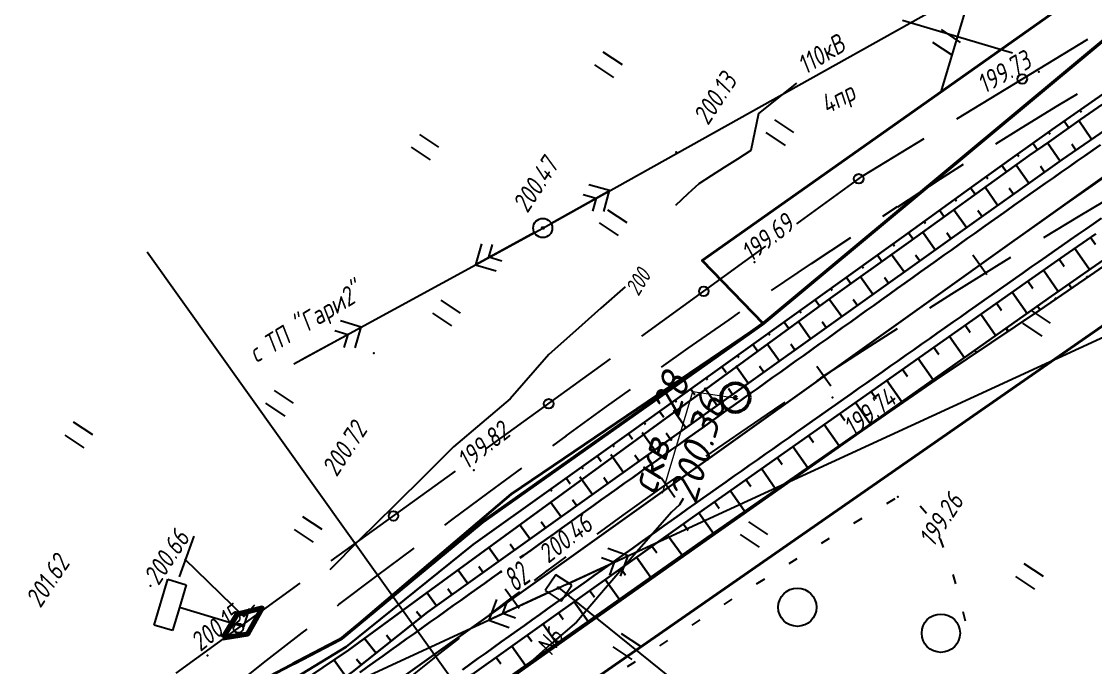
# Paper-space layout 'Лист1' of a CAD drawing. Header units: millimetres. Extents: x -631 to 409, y -3 to 286.
# Drawn here: x -573.6 to -461.5, y 55.8 to 123.3 of the extents above; entities that cross this region are included whole.
import ezdxf

# ---------------------------------------------------------------- set-up
doc = ezdxf.new("R2010")
doc.units = ezdxf.units.MM
doc.linetypes.add('CONTI', pattern=[0])
for name, color, linetype, lineweight in [('10', 1, 'Continuous', 35), ('геология', 7, 'Continuous', 20), ('КОПИЯ_ОСЬ_13_ОТКОСЫ', 7, 'Continuous', 30), ('КОПИЯ_ОСЬ_ГРАНИЦЫ_ПОЛОС', 7, 'Continuous', 30), ('ОСЬ_ВЕРХ_ПОКРЫТИЯ_ГРАНИЦЫ_ПОЛОС', 7, 'Continuous', 30), ('ОСЬ_ВЕРХ_ПОКРЫТИЯ_ОСЬ', 1, 'Continuous', 30)]:
    doc.layers.add(name, color=color, linetype=linetype, lineweight=lineweight)
for name, color, linetype in [('_Ростелеком', 6, 'Continuous'), ('GOR_BDEFAULT', 212, 'CONTI'), ('NAD_MDEFAULT', 7, 'CONTI'), ('PI_OTDEFAULT', 172, 'CONTI'), ('PI_TTDEFAULT', 5, 'CONTI'), ('PLN_O', 7, 'CONTI'), ('SETKR', 2, 'CONTI'), ('SIT_LDEFAULT', 7, 'CONTI'), ('USLZNDEFAULT', 7, 'CONTI'), ('ZAPSKDEFAULT', 7, 'CONTI'), ('КОПИЯ_ОСЬ_ТАНГЕНСЫ', 1, 'Continuous'), ('ОСЬ_ВЕРХ_ПОКРЫТИЯ_ПИКЕТЫ', 1, 'Continuous')]:
    doc.layers.add(name, color=color, linetype=linetype)
doc.styles.add('eskd', font='isocpeur.ttf', dxfattribs={"width": 1.2, "height": 2})
doc.styles.add('SHRFT', font='isocpeui.ttf')
doc.styles.get("Standard").update_dxf_attribs({"font": 'isocpeui.ttf'})
doc.styles.add('ГОСТ', font='isocpeur.ttf', dxfattribs={"height": 4})
doc.linetypes.add('Связь', pattern='A,12.5,[130,ltypeshp.shx,S=1,R=-30,X=0,Y=0.9],1,[130,ltypeshp.shx,S=1,R=-30,X=0,Y=0.9],1,[130,ltypeshp.shx,S=1,R=-30,X=0,Y=0.9],4.5', length=19)

# ---------------------------------------------------------------- blocks, each defined once
blk = doc.blocks.new('BL_333')
at = {"color": 0}
for p, q in [((0, -6), (0, 6)), ((-6, 0), (6, 0))]:
    blk.add_line(p, q, dxfattribs=at)
blk = doc.blocks.new('BL_2011')
at = {"color": 0}
for p, q in [((0, 0), (0, 2.4)), ((1.6, 0), (1.6, 2.4))]:
    blk.add_line(p, q, dxfattribs=at)
blk = doc.blocks.new('BL_2010')
at = {"color": 0}
for centre, radius in [((0, 5.78), 0.4), ((0, 3.46), 0.6), ((0, 3.46), 0.3), ((0, 0), 0.8), ((-3.46, -1.74), 0.6), ((-3.46, -1.74), 0.3), ((3.46, -1.74), 0.6), ((3.46, -1.74), 0.3), ((-5.78, -2.88), 0.4), ((5.78, -2.88), 0.4)]:
    blk.add_circle(centre, radius, dxfattribs=at)
blk = doc.blocks.new('BL_27')
at = {"color": 0}
for p, q in [((1, 1), (-1, 1)), ((-1, 1), (-1, -1)), ((1, -1), (1, 1)), ((-1, -1), (1, -1))]:
    blk.add_line(p, q, dxfattribs=at)
blk.add_circle((0, 0), 0.1, dxfattribs=at)
blk = doc.blocks.new('BL_26')
at = {"color": 0}
for radius in [1, 0.1]:
    blk.add_circle((0, 0), radius, dxfattribs=at)
blk = doc.blocks.new('BL_2004')
at = {"color": 0}
blk.add_circle((0, 0), 2, dxfattribs=at)
blk = doc.blocks.new('BL_13')
at = {"color": 0}
for p, q in [((-2.5, 7), (-2.5, 9)), ((-2.5, 9), (2.5, 9)), ((2.5, 9), (2.5, 7)), ((0, 7), (-2.5, 7)), ((0, 0), (0, 7)), ((2.5, 7), (0, 7)), ((2, 0), (0, 0))]:
    blk.add_line(p, q, dxfattribs=at)

psp = doc.layouts.new('Лист1')

# ---------------------------------------------------------------- linework, layer by layer
at = {"ltscale": 7}
psp.add_lwpolyline([(-504.38, 20.56), (-560.51, 99.21)], dxfattribs=at)
at = {"linetype": 'Continuous'}
psp.add_lwpolyline([(-500.03, 27.17), (-490.11, 42.11), (-517.47, 64.17)], dxfattribs=at)
at = {"layer": '10'}
for points in [[(-92.37, 258.43), (-170.38, 249.03), (-226.68, 234.41), (-242.31, 227.91), (-240.32, 222.54), (-285.42, 203.07), (-319.07, 188.56), (-323.09, 192.71), (-345.73, 183.06), (-454.27, 132.44), (-502.54, 98.35), (-496.17, 91.76), (-522.51, 73.93), (-531.79, 66.03), (-540.25, 58.84), (-582.85, 36.58), (-595.47, 25.73), (-599.68, 15.14)], [(358.59, 198.79), (260.03, 220.95), (172.12, 231.93), (84.45, 235.37), (-3.92, 238.51), (-96.69, 237.8), (-169.26, 228.22), (-179.86, 225.38), (-179.86, 225.38), (-219.76, 204.92), (-333.48, 155.76), (-439.31, 106.41), (-511.15, 56.46), (-555.55, 25.63), (-567.6, 12.84)], [(-567.6, 12.84), (-555.55, 25.63), (-511.15, 56.46), (-439.31, 106.41), (-333.48, 155.76), (-219.76, 204.92), (-179.86, 225.38), (-179.86, 225.38), (-169.26, 228.22), (-96.69, 237.8), (-3.92, 238.51), (84.45, 235.37), (172.12, 231.93), (260.03, 220.95), (358.59, 198.79)], [(-599.68, 15.14), (-595.47, 25.73), (-582.85, 36.58), (-540.25, 58.84), (-531.79, 66.03), (-522.51, 73.93), (-496.17, 91.76), (-502.54, 98.35), (-454.27, 132.44), (-345.73, 183.06)]]:
    psp.add_lwpolyline(points, dxfattribs=at)
at = {"layer": '_Ростелеком', "color": 5, "linetype": 'Связь', "const_width": 0.35}
psp.add_lwpolyline([(-104.02, 254.56), (-126.94, 251.99), (-153.92, 247.62), (-162.7, 246.06), (-198.28, 238.08), (-198.28, 238.08), (-240.32, 222.54), (-281.7, 204.68), (-319.07, 188.56), (-367.97, 169.88), (-391.2, 158.85), (-418.54, 146.96), (-437.37, 136.31), (-458.85, 122.81), (-496.17, 91.76), (-525.48, 71.05), (-540.25, 58.84)], dxfattribs=at)
at = {"layer": '_Ростелеком', "ltscale": 0.25}
for points in [[(-557.14, 65.33), (-555.61, 69.55)], [(-556.63, 67.18), (-550.42, 61.16), (-549.27, 62.4)]]:
    psp.add_lwpolyline(points, dxfattribs=at)
at = {"layer": '_Ростелеком', "color": 5, "linetype": 'ByBlock', "lineweight": 100, "ltscale": 0.25}
psp.add_lwpolyline([(-552.6, 58.95), (-550, 59.35), (-548.49, 62.03), (-551.15, 61.39), (-552.6, 58.95)], dxfattribs=at)
at = {"layer": '_Ростелеком', "color": 5, "linetype": 'Связь'}
psp.add_lwpolyline([(-540.25, 58.84, 0.35, 0.35, 0), (-545.25, 56.23, 0, 0, 0), (-550.7, 60.18, 0, 0, 0)], format="xyseb", dxfattribs=at)
at = {"layer": 'GOR_BDEFAULT', "color": 212, "elevation": 200, "flags": 128}
for points in [[(-492.68, 116.84), (-496.65, 113.7), (-497.45, 109.81), (-498.87, 108.92), (-500.26, 108.03), (-501.62, 107.17), (-502.9, 106.34), (-504.06, 105.29), (-505.34, 104.07)], [(-510.58, 95.6), (-513.12, 93.37), (-515.78, 90.99), (-518.57, 88.51), (-522.61, 83.88), (-525.55, 81.38), (-528.51, 78.9), (-531.4, 75.99), (-534.67, 72.77), (-538.37, 69.14), (-541.45, 66.05)], [(-504.55, 73.48), (-504.91, 72.82), (-505.75, 72.06), (-509.86, 67.37), (-513.08, 63.64), (-515.67, 60.57), (-518.28, 58.35), (-520.8, 56.13), (-523.19, 53.94), (-525.49, 51.84)]]:
    psp.add_lwpolyline(points, dxfattribs=at)
at = {"layer": 'PI_TTDEFAULT', "color": 5}
for p in [(-467.4, 118.05, 199.73), (-505.25, 109.65, 200.12), (-519.2, 101.73, 200.47), (-497.07, 98.15, 199.69), (-536.83, 88.65, 200.72), (-488.93, 84.03, 199.74), (-526.41, 76.44, 199.82), (-482.12, 73.65, 199.26), (-518.77, 65.93, 200.46), (-560.17, 64.38, 200.66), (-554.21, 57.1, 200.15)]:
    psp.add_point(p, dxfattribs=at)
at = {"layer": 'PLN_O'}
for p, q in [((-475.96, 113.14), (-462.28, 121.44)), ((-485.77, 107.18), (-479.38, 111.06)), ((-492.67, 102.18), (-485.77, 107.18)), ((-508.85, 90.43), (-495.9, 99.83)), ((-525.07, 78.7), (-512.11, 88.07)), ((-541.28, 66.99), (-528.31, 76.36)), ((-557.49, 55.27), (-544.52, 64.64))]:
    psp.add_line(p, q, dxfattribs=at)
for centre in [(-469.12, 117.29), (-486.2, 106.87), (-502.38, 95.12), (-518.58, 83.38), (-534.79, 71.67), (-551, 59.95)]:
    psp.add_circle(centre, 0.5, dxfattribs=at)
at = {"layer": 'SIT_LDEFAULT', "color": 7}
for p, q in [((-519.2, 101.73), (-344.54, 199.24)), ((-465.4, 114.52), (-463.36, 115.74)), ((-469.19, 112.2), (-465.4, 114.52)), ((-471.88, 110.52), (-469.19, 112.2)), ((-477.65, 106.85), (-475.26, 108.38)), ((-482.13, 103.95), (-477.65, 106.85)), ((-518.32, 102.22), (-512.22, 105.63)), ((-512.22, 105.63), (-514.39, 106.25)), ((-512.83, 103.46), (-512.22, 105.63)), ((-514.97, 105.24), (-513.62, 104.86)), ((-513.62, 104.86), (-514, 103.49)), ((-459.4, 105.18), (-463.11, 102.99)), ((-483.67, 102.96), (-482.14, 103.96)), ((-463.11, 102.99), (-466.91, 100.71)), ((-545.19, 87.56), (-519.2, 101.73)), ((-520.07, 101.25), (-526.23, 97.9)), ((-525.59, 100.08), (-526.23, 97.9)), ((-524.82, 98.67), (-524.43, 100.02)), ((-491.13, 98.01), (-487.01, 100.75)), ((-526.23, 97.9), (-524.06, 97.26)), ((-523.47, 98.27), (-524.82, 98.67)), ((-495.31, 95.19), (-491.13, 98.01)), ((-471.81, 97.73), (-476.5, 94.81)), ((-470.33, 98.64), (-471.82, 97.74)), ((-476.5, 94.81), (-478.82, 93.35)), ((-517.55, 64.15), (-453.29, 93.74)), ((-538.16, 91.39), (-540.33, 92.03)), ((-504.01, 89.17), (-499.72, 92.16)), ((-499.72, 92.16), (-498.61, 92.93)), ((-544.31, 88.04), (-538.16, 91.39)), ((-540.92, 91.03), (-539.57, 90.62)), ((-538.8, 89.22), (-538.16, 91.39)), ((-482.2, 91.21), (-485.84, 88.88)), ((-539.57, 90.62), (-539.96, 89.27)), ((-506.81, 87.19), (-504.01, 89.17)), ((-485.84, 88.88), (-490.18, 86.04)), ((-490.18, 86.04), (-490.59, 85.77)), ((-512.55, 83.08), (-510.05, 84.87)), ((-516.74, 80.05), (-512.55, 83.08)), ((-494.35, 83.26), (-498.51, 80.43)), ((-493.91, 83.54), (-494.34, 83.26)), ((-518.16, 79), (-516.73, 80.03)), ((-498.51, 80.43), (-502.17, 77.9)), ((-524.79, 74.15), (-521.39, 76.64)), ((-505.43, 75.59), (-506.78, 74.65)), ((-528.69, 71.26), (-524.79, 74.15)), ((-506.78, 74.65), (-510.85, 71.74)), ((-483.26, 72.98), (-482.4, 73.48)), ((-479.78, 72.71), (-479.12, 71.96)), ((-529.43, 70.71), (-528.69, 71.26)), ((-510.85, 71.74), (-513.56, 69.77)), ((-486.71, 70.93), (-485.85, 71.44)), ((-490.1, 68.83), (-489.25, 69.36)), ((-477.73, 69.31), (-477.62, 69.08)), ((-477.62, 69.08), (-477.37, 68.37)), ((-536.57, 65.37), (-532.64, 68.32)), ((-516.79, 67.39), (-518.77, 65.93)), ((-516.64, 64.56), (-510.28, 67.49)), ((-513.06, 67.32), (-511.73, 66.83)), ((-510.28, 67.49), (-512.41, 68.28)), ((-511.07, 65.37), (-510.28, 67.49)), ((-511.73, 66.83), (-512.23, 65.49)), ((-493.48, 66.7), (-492.63, 67.23)), ((-540.48, 62.41), (-536.57, 65.37)), ((-518.77, 65.93), (-520.1, 64.93)), ((-496.87, 64.57), (-496.02, 65.1)), ((-476.38, 65.54), (-476.1, 64.58)), ((-568.38, 40.76), (-517.55, 64.15)), ((-518.46, 63.73), (-524.82, 60.8)), ((-524.03, 62.93), (-524.82, 60.8)), ((-522.68, 62.98), (-524.76, 61.37)), ((-521.64, 63.76), (-522.68, 62.98)), ((-500.24, 62.42), (-499.4, 62.97)), ((-540.63, 62.3), (-540.48, 62.41)), ((-523.37, 61.48), (-522.88, 62.8)), ((-524.82, 60.8), (-522.7, 60.01)), ((-522.04, 60.99), (-523.37, 61.48)), ((-503.61, 60.26), (-502.77, 60.81)), ((-475.33, 61.69), (-475.15, 61.01)), ((-475.16, 61.01), (-475.09, 60.71)), ((-548.04, 56.57), (-544.31, 59.47)), ((-544.31, 59.47), (-543.81, 59.86)), ((-527.93, 58.91), (-530.56, 56.85)), ((-506.98, 58.11), (-506.14, 58.65)), ((-551.65, 53.73), (-548.04, 56.57)), ((-530.54, 56.84), (-534.42, 53.75)), ((-510.35, 55.95), (-509.51, 56.49))]:
    psp.add_line(p, q, dxfattribs=at)
at = {"layer": 'геология', "color": 1, "linetype": 'Continuous'}
for p, q in [((-506.7, 74.04), (-503.53, 84.67)), ((-503.53, 84.67), (-499.13, 84.01))]:
    psp.add_line(p, q, dxfattribs=at)
at = {"layer": 'геология', "color": 1, "linetype": 'Continuous', "lineweight": 50}
for radius in [1.5, 0.103]:
    psp.add_circle((-499.08, 84.02), radius, dxfattribs=at)
at = {"layer": 'КОПИЯ_ОСЬ_13_ОТКОСЫ'}
for points in [[(-549.47, 52.07), (-539.73, 57.99), (-526.45, 68.7), (-526.45, 68.7), (-509.92, 80.49), (-481.48, 100.89), (-474.17, 106.17), (-470.09, 109.1), (-465.98, 112.02), (-461.85, 114.91), (-458.31, 117.36)], [(-548.91, 51.29), (-539.47, 57.65), (-532.18, 63.01), (-489.14, 94.4), (-481.01, 100.22), (-473.28, 105.78), (-468.38, 109.29), (-466.32, 110.74), (-463.03, 113.06), (-460.79, 114.62)], [(-548.91, 51.28), (-539.47, 57.65), (-532.18, 63.01), (-489.14, 94.4), (-481.01, 100.22), (-473.28, 105.78), (-468.38, 109.29), (-466.32, 110.74), (-463.03, 113.06), (-460.79, 114.62)], [(-539.07, 55.41), (-531.23, 61.62), (-473.18, 103.04), (-468.27, 106.52), (-464.98, 108.83), (-462.1, 110.84), (-455.87, 115.1)], [(-463.1, 114.04), (-462.94, 113.81)], [(-464.74, 112.89), (-464.25, 112.2)], [(-461.87, 110.99), (-463.2, 112.94)], [(-466.37, 111.74), (-466.21, 111.51)], [(-468, 110.58), (-467.52, 109.89)], [(-465.15, 108.71), (-466.49, 110.62)], [(-463.51, 109.85), (-463.95, 110.49)], [(-469.63, 109.42), (-469.47, 109.19)], [(-471.26, 108.25), (-470.77, 107.58)], [(-468.42, 106.41), (-469.76, 108.3)], [(-466.79, 107.56), (-467.23, 108.19)], [(-472.89, 107.09), (-472.72, 106.86)], [(-474.51, 105.92), (-474.02, 105.25)], [(-471.69, 104.1), (-473.01, 105.98)], [(-470.05, 105.26), (-470.5, 105.88)], [(-476.13, 104.75), (-475.97, 104.53)], [(-477.75, 103.58), (-477.27, 102.91)], [(-474.95, 101.78), (-476.27, 103.63)], [(-473.32, 102.94), (-473.76, 103.56)], [(-479.37, 102.41), (-479.21, 102.19)], [(-526.58, 55.11), (-503.54, 71.55), (-468.79, 96), (-464.7, 98.86), (-461.43, 101.13)], [(-481, 101.24), (-480.52, 100.57)], [(-478.2, 99.46), (-479.51, 101.3)], [(-476.58, 100.62), (-477.01, 101.23)], [(-482.62, 100.07), (-482.46, 99.85)], [(-461.99, 100.75), (-461.47, 100.01)], [(-525.15, 53.12), (-502.02, 69.41), (-485.83, 80.65), (-466.4, 94.37), (-461.92, 97.51), (-458.66, 99.77)], [(-525.15, 53.12), (-502.02, 69.41), (-485.83, 80.65), (-466.4, 94.37), (-461.92, 97.51), (-458.66, 99.77)], [(-525.05, 52.97), (-518.5, 57.57), (-502.18, 69.12), (-485.79, 80.58), (-478.14, 85.87), (-477.31, 86.44), (-467.35, 93.11), (-462.02, 96.78), (-458.74, 99.02)], [(-484.24, 98.91), (-483.77, 98.24)], [(-481.46, 97.14), (-482.76, 98.96)], [(-479.83, 98.3), (-480.27, 98.91)], [(-463.63, 99.6), (-462.09, 97.39)], [(-485.87, 97.74), (-485.71, 97.52)], [(-465.27, 98.46), (-464.75, 97.72)], [(-487.49, 96.57), (-487.02, 95.91)], [(-484.72, 94.81), (-486.02, 96.63)], [(-483.09, 95.97), (-483.52, 96.58)], [(-466.91, 97.32), (-465.36, 95.1)], [(-462.32, 96.57), (-462.42, 96.71)], [(-489.12, 95.41), (-488.96, 95.19)], [(-468.55, 96.17), (-468.03, 95.43)], [(-463.97, 95.44), (-464.26, 95.87)], [(-490.74, 94.24), (-490.28, 93.59)], [(-487.97, 92.49), (-489.27, 94.31)], [(-486.34, 93.65), (-486.78, 94.26)], [(-470.18, 95.02), (-468.62, 92.8)], [(-465.62, 94.31), (-465.71, 94.44)], [(-471.82, 93.87), (-471.3, 93.13)], [(-467.26, 93.17), (-467.53, 93.57)], [(-491.23, 90.17), (-492.53, 91.99)], [(-492.37, 93.08), (-492.22, 92.86)], [(-473.46, 92.72), (-471.89, 90.49)], [(-468.92, 92.06), (-469, 92.16)], [(-494, 91.91), (-493.53, 91.27)], [(-489.6, 91.33), (-490.03, 91.93)], [(-475.09, 91.57), (-474.57, 90.82)], [(-470.59, 90.94), (-470.8, 91.26)], [(-495.62, 90.75), (-495.47, 90.54)], [(-476.73, 90.42), (-475.16, 88.18)], [(-472.25, 89.83), (-472.3, 89.91)], [(-497.25, 89.58), (-496.79, 88.95)], [(-494.48, 87.84), (-495.79, 89.67)], [(-492.86, 89), (-493.29, 89.61)], [(-478.36, 89.27), (-477.84, 88.52)], [(-473.91, 88.72), (-474.07, 88.95)], [(-498.87, 88.41), (-498.72, 88.21)], [(-480, 88.12), (-478.42, 85.88)], [(-475.57, 87.6), (-475.6, 87.66)], [(-500.5, 87.25), (-500.05, 86.63)], [(-497.74, 85.52), (-499.04, 87.35)], [(-496.11, 86.68), (-496.55, 87.29)], [(-481.63, 86.96), (-481.11, 86.22)], [(-477.23, 86.49), (-477.34, 86.65)], [(-502.12, 86.08), (-501.98, 85.88)], [(-483.27, 85.81), (-481.69, 83.57)], [(-478.88, 85.36), (-478.91, 85.4)], [(-503.75, 84.92), (-503.31, 84.31)], [(-500.99, 83.19), (-502.3, 85.03)], [(-499.37, 84.36), (-499.8, 84.97)], [(-484.91, 84.66), (-484.38, 83.91)], [(-480.53, 84.22), (-480.61, 84.34)], [(-505.37, 83.75), (-505.23, 83.55)], [(-486.54, 83.51), (-484.96, 81.26)], [(-482.17, 83.08), (-482.19, 83.11)], [(-507, 82.58), (-506.57, 81.99)], [(-504.25, 80.87), (-505.56, 82.71)], [(-502.62, 82.03), (-503.06, 82.65)], [(-488.18, 82.36), (-487.65, 81.62)], [(-483.82, 81.95), (-483.87, 82.03)], [(-508.62, 81.42), (-508.48, 81.23)], [(-489.81, 81.21), (-488.24, 78.98)], [(-485.46, 80.81), (-485.48, 80.83)], [(-510.25, 80.25), (-509.83, 79.67)], [(-507.51, 78.55), (-508.82, 80.39)], [(-505.88, 79.71), (-506.32, 80.32)], [(-491.45, 80.06), (-490.93, 79.32)], [(-487.1, 79.66), (-487.15, 79.73)], [(-511.87, 79.09), (-511.74, 78.9)], [(-493.08, 78.91), (-491.53, 76.69)], [(-488.74, 78.52), (-488.76, 78.55)], [(-513.5, 77.93), (-513.09, 77.35)], [(-510.76, 76.22), (-512.08, 78.07)], [(-509.13, 77.39), (-509.57, 78)], [(-494.72, 77.76), (-494.21, 77.03)], [(-490.38, 77.37), (-490.43, 77.45)], [(-515.13, 76.77), (-514.99, 76.58)], [(-496.36, 76.61), (-494.81, 74.41)], [(-516.76, 75.61), (-516.35, 75.03)], [(-514.02, 73.9), (-515.34, 75.75)], [(-512.39, 75.06), (-512.83, 75.68)], [(-497.99, 75.46), (-497.48, 74.73)], [(-493.66, 75.08), (-493.72, 75.17)], [(-492.02, 76.23), (-492.04, 76.26)], [(-518.39, 74.45), (-518.25, 74.26)], [(-499.63, 74.31), (-498.1, 72.13)], [(-517.27, 71.58), (-518.36, 73.09)], [(-515.65, 72.74), (-516.09, 73.36)], [(-501.26, 73.15), (-500.76, 72.44)], [(-495.3, 73.93), (-495.32, 73.97)], [(-502.9, 72), (-501.38, 69.85)], [(-496.93, 72.79), (-497.01, 72.89)], [(-520.53, 69.25), (-521.59, 70.74)], [(-518.9, 70.42), (-519.35, 71.04)], [(-504.53, 70.85), (-504.02, 70.14)], [(-498.57, 71.64), (-498.6, 71.68)], [(-506.16, 69.68), (-504.64, 67.56)], [(-500.21, 70.5), (-500.29, 70.61)], [(-522.16, 68.09), (-522.6, 68.71)], [(-507.79, 68.52), (-507.29, 67.82)], [(-501.85, 69.35), (-501.88, 69.39)], [(-523.79, 66.93), (-524.82, 68.38)], [(-509.41, 67.36), (-507.91, 65.26)], [(-503.49, 68.2), (-503.57, 68.31)], [(-525.41, 65.77), (-525.86, 66.39)], [(-511.04, 66.2), (-510.55, 65.5)], [(-505.12, 67.04), (-505.15, 67.08)], [(-527.04, 64.61), (-528.05, 66.02)], [(-506.75, 65.88), (-506.84, 66.01)], [(-528.67, 63.45), (-529.12, 64.07)], [(-512.67, 65.04), (-511.18, 62.95)], [(-508.38, 64.73), (-508.41, 64.77)], [(-530.3, 62.28), (-531.29, 63.67)], [(-514.3, 63.88), (-513.81, 63.19)], [(-510.01, 63.57), (-510.11, 63.71)], [(-515.93, 62.71), (-514.45, 60.65)], [(-511.65, 62.42), (-511.68, 62.47)], [(-531.9, 61.09), (-532.38, 61.69)], [(-517.55, 61.55), (-517.07, 60.87)], [(-513.28, 61.26), (-513.38, 61.41)], [(-519.18, 60.39), (-517.72, 58.35)], [(-514.91, 60.11), (-514.95, 60.16)], [(-536.6, 57.36), (-537.8, 58.88)], [(-535.04, 58.6), (-535.52, 59.21)], [(-520.81, 59.23), (-520.33, 58.55)], [(-516.54, 58.95), (-516.65, 59.1)], [(-522.44, 58.07), (-520.99, 56.05)], [(-518.18, 57.8), (-518.21, 57.85)], [(-539.77, 54.91), (-540.99, 56.62)], [(-538.17, 56.12), (-538.66, 56.73)], [(-524.06, 56.9), (-523.59, 56.24)], [(-519.81, 56.65), (-519.92, 56.8)]]:
    psp.add_lwpolyline(points, dxfattribs=at)
at = {"layer": 'КОПИЯ_ОСЬ_ГРАНИЦЫ_ПОЛОС'}
for points in [[(-460.93, 110.42), (-461.76, 109.85), (-462.58, 109.28), (-463.41, 108.71), (-464.23, 108.13), (-465.05, 107.56), (-465.87, 106.98), (-466.69, 106.41), (-467.51, 105.83), (-468.33, 105.25), (-469.15, 104.68), (-469.96, 104.1), (-470.78, 103.52), (-471.6, 102.94), (-472.41, 102.36), (-473.23, 101.78), (-474.05, 101.2), (-474.86, 100.62), (-475.67, 100.04), (-476.49, 99.46), (-477.3, 98.88), (-478.12, 98.3), (-478.93, 97.72), (-479.74, 97.14), (-480.56, 96.56), (-481.37, 95.98), (-482.18, 95.4), (-483, 94.82), (-483.81, 94.24), (-484.62, 93.65), (-485.44, 93.07), (-486.25, 92.49), (-487.06, 91.91), (-487.88, 91.33), (-488.69, 90.75), (-489.5, 90.17), (-490.32, 89.59), (-491.13, 89.01), (-491.94, 88.43), (-492.76, 87.85), (-493.57, 87.27), (-494.38, 86.69), (-495.2, 86.11), (-496.01, 85.53), (-496.82, 84.95), (-497.64, 84.37), (-498.45, 83.79), (-499.26, 83.21), (-500.08, 82.63), (-500.89, 82.05), (-501.7, 81.46), (-502.52, 80.88), (-503.33, 80.3), (-504.14, 79.72), (-504.96, 79.14), (-505.77, 78.56), (-506.58, 77.98), (-507.4, 77.4), (-508.21, 76.82), (-509.02, 76.24), (-509.84, 75.66), (-510.65, 75.08), (-511.46, 74.5), (-512.28, 73.92), (-513.09, 73.34), (-513.9, 72.76), (-514.72, 72.18), (-515.53, 71.6), (-516.34, 71.02), (-517.16, 70.44), (-517.97, 69.85), (-518.78, 69.27), (-519.6, 68.69), (-520.41, 68.11), (-521.22, 67.53), (-521.58, 67.28)], [(-523.48, 65.92), (-523.66, 65.79), (-524.48, 65.21), (-525.29, 64.63), (-526.1, 64.05), (-526.92, 63.47), (-527.73, 62.89), (-528.54, 62.31), (-529.36, 61.73), (-530.17, 61.15), (-530.98, 60.57), (-531.8, 59.99), (-532.61, 59.41), (-533.42, 58.83), (-534.24, 58.24), (-535.05, 57.66), (-535.86, 57.08), (-536.68, 56.5), (-537.49, 55.92), (-538.3, 55.34)]]:
    psp.add_lwpolyline(points, dxfattribs=at)
at = {"layer": 'КОПИЯ_ОСЬ_ТАНГЕНСЫ'}
psp.add_line((-592.68, 12.84), (-440.58, 121.41), dxfattribs=at)
at = {"layer": 'ОСЬ_ВЕРХ_ПОКРЫТИЯ_ГРАНИЦЫ_ПОЛОС'}
for points in [[(-543.47, 52.27), (-539.07, 55.41), (-531.23, 61.62), (-473.18, 103.04), (-468.27, 106.52), (-464.98, 108.83), (-462.1, 110.84), (-455.87, 115.1)], [(-460.85, 102.74), (-461.67, 102.18), (-462.49, 101.61), (-463.31, 101.05), (-464.13, 100.48), (-464.94, 99.91), (-465.76, 99.34), (-466.58, 98.77), (-467.39, 98.2), (-468.21, 97.63), (-469.03, 97.06), (-469.84, 96.49), (-470.66, 95.91), (-471.47, 95.34), (-472.29, 94.77), (-473.11, 94.19), (-473.92, 93.62), (-474.74, 93.04), (-475.55, 92.47), (-476.37, 91.9), (-477.19, 91.32), (-478, 90.75), (-478.82, 90.17), (-479.64, 89.6), (-480.45, 89.02), (-481.27, 88.45), (-482.08, 87.87), (-482.9, 87.3), (-483.72, 86.73), (-484.53, 86.15), (-485.35, 85.58), (-486.17, 85), (-486.98, 84.43), (-487.8, 83.85), (-488.61, 83.28), (-489.43, 82.7), (-490.25, 82.13), (-491.06, 81.56), (-491.88, 80.98), (-492.7, 80.41), (-493.51, 79.83), (-494.33, 79.26), (-495.14, 78.68), (-495.96, 78.11), (-496.78, 77.53), (-497.59, 76.96), (-498.41, 76.39), (-499.23, 75.81), (-500.04, 75.24), (-500.86, 74.66), (-501.68, 74.09), (-502.49, 73.51), (-503.31, 72.94), (-504.12, 72.36), (-504.93, 71.79), (-505.74, 71.21), (-506.55, 70.63), (-507.36, 70.06), (-508.17, 69.48), (-508.98, 68.9), (-509.79, 68.32), (-510.6, 67.75), (-511.41, 67.17), (-512.21, 66.59), (-513.02, 66.01), (-513.83, 65.44), (-514.64, 64.86), (-515.45, 64.28), (-516.26, 63.7), (-517.07, 63.13), (-517.88, 62.55), (-518.69, 61.97), (-519.49, 61.39), (-520.3, 60.82), (-521.11, 60.24), (-521.92, 59.66), (-522.73, 59.09), (-523.54, 58.51), (-524.35, 57.93), (-525.16, 57.35), (-525.97, 56.78), (-526.78, 56.2), (-527.58, 55.62)], [(-536.99, 48.29), (-535.01, 49.71), (-526.58, 55.11), (-503.54, 71.55), (-468.79, 96), (-464.7, 98.86), (-461.43, 101.13)]]:
    psp.add_lwpolyline(points, dxfattribs=at)
at = {"layer": 'ОСЬ_ВЕРХ_ПОКРЫТИЯ_ОСЬ'}
psp.add_lwpolyline([(-545.53, 46.5), (-477.42, 95.11), (-477.42, 95.11), (-470.22, 100.24), (-467.01, 102.51), (-464.6, 104.21), (-462.19, 105.9), (-460.58, 107.02)], dxfattribs=at)
at = {"layer": 'ОСЬ_ВЕРХ_ПОКРЫТИЯ_ПИКЕТЫ'}
for p, q in [((-472.83, 96.85), (-474.28, 98.89)), ((-489.11, 85.23), (-490.56, 87.27)), ((-505.39, 73.61), (-506.84, 75.65)), ((-521.66, 62), (-523.12, 64.03)), ((-521.66, 62), (-523.12, 64.03))]:
    psp.add_line(p, q, dxfattribs=at)

# ---------------------------------------------------------------- block references
at = {"layer": '_Ростелеком', "rotation": 73.41206077923891}
psp.add_blockref('BL_13', (-550.44, 60.1), dxfattribs=at)
at = {"layer": 'SETKR', "color": 82, "rotation": 73.41206077923891}
psp.add_blockref('BL_333', (-475.88, 121.69), dxfattribs=at)
at = {"layer": 'USLZNDEFAULT', "color": 7, "rotation": 56.41206077923889}
for name, p in [('BL_2010', (-459.1, 127.23)), ('BL_26', (-519.2, 101.73)), ('BL_27', (-517.55, 64.15))]:
    psp.add_blockref(name, p, dxfattribs=at)
at = {"layer": 'ZAPSKDEFAULT', "color": 7, "rotation": 56.41206077923889}
for name, p in [('BL_2011', (-476.45, 119.78)), ('BL_2011', (-511.77, 117.44)), ('BL_2011', (-493.86, 110.36)), ('BL_2011', (-530.92, 108.84)), ('BL_2011', (-511.28, 100.94)), ('BL_2011', (-528.69, 91.52)), ('BL_2011', (-467.05, 90.45)), ('BL_2011', (-546.11, 82.1)), ('BL_2011', (-567.08, 78.79)), ('BL_2011', (-543.13, 68.93)), ('BL_2011', (-496.56, 68.4)), ('BL_2011', (-467.79, 64.01)), ('BL_2004', (-492.61, 62.14)), ('BL_2004', (-477.62, 59.43)), ('BL_2011', (-509.85, 56.69))]:
    psp.add_blockref(name, p, dxfattribs=at)

# ---------------------------------------------------------------- texts
at = {"layer": 'GOR_BDEFAULT', "color": 212, "style": 'SHRFT', "width": 0.75}
psp.add_text('200', height=1.722, rotation=58.2735, dxfattribs=at).set_placement((-509.21, 94.53, 200))
at = {"layer": 'NAD_MDEFAULT', "color": 7, "style": 'eskd', "oblique": 10, "width": 0.8}
for s, rotation, p in [('110кВ', 31.4121, (-491.78, 117.69)), ('4пр', 28.4121, (-489.49, 113.56)), ('с ТП "Гари2"', 31.4121, (-549.11, 87.59)), ('N6', 56.4121, (-518.31, 56.97))]:
    psp.add_text(s, height=2, rotation=rotation, dxfattribs=at).set_placement(p)
at = {"layer": 'PI_OTDEFAULT', "color": 172, "style": 'eskd', "oblique": 10, "width": 0.8}
for s, rotation, p in [('199.73', 29.7599, (-473.07, 115.7)), ('200.13', 56.4121, (-501.95, 112.35)), ('200.47', 56.4121, (-520.81, 103.18)), ('199.69', 38.0698, (-497.45, 98.12)), ('199.74', 38.0698, (-486.78, 79.88)), ('200.72', 56.4121, (-540.73, 75.65)), ('199.82', 38.0698, (-527.12, 76.43)), ('199.26', 56.4121, (-478.39, 68.31)), ('200.46', 38.0698, (-518.63, 66.64)), ('200.66', 56.4121, (-559.34, 64.3)), ('201.62', 56.4121, (-571.67, 61.96)), ('200.15', 38.0698, (-554.97, 57.43))]:
    psp.add_text(s, height=2, rotation=rotation, dxfattribs=at).set_placement(p)
at = {"layer": 'геология', "color": 1, "style": 'ГОСТ', "oblique": 15}
for s, p in [('скв. 28', (-507.41, 73.74)), ('200.36', (-503.22, 72.78))]:
    psp.add_text(s, height=3, rotation=73.5121, dxfattribs=at).set_placement(p)
at = {"layer": 'ОСЬ_ВЕРХ_ПОКРЫТИЯ_ПИКЕТЫ', "width": 0.6}
psp.add_text('82', height=2.5, rotation=35.5163, dxfattribs=at).set_placement((-522.11, 63.65))

doc.saveas('drawing.dxf')
